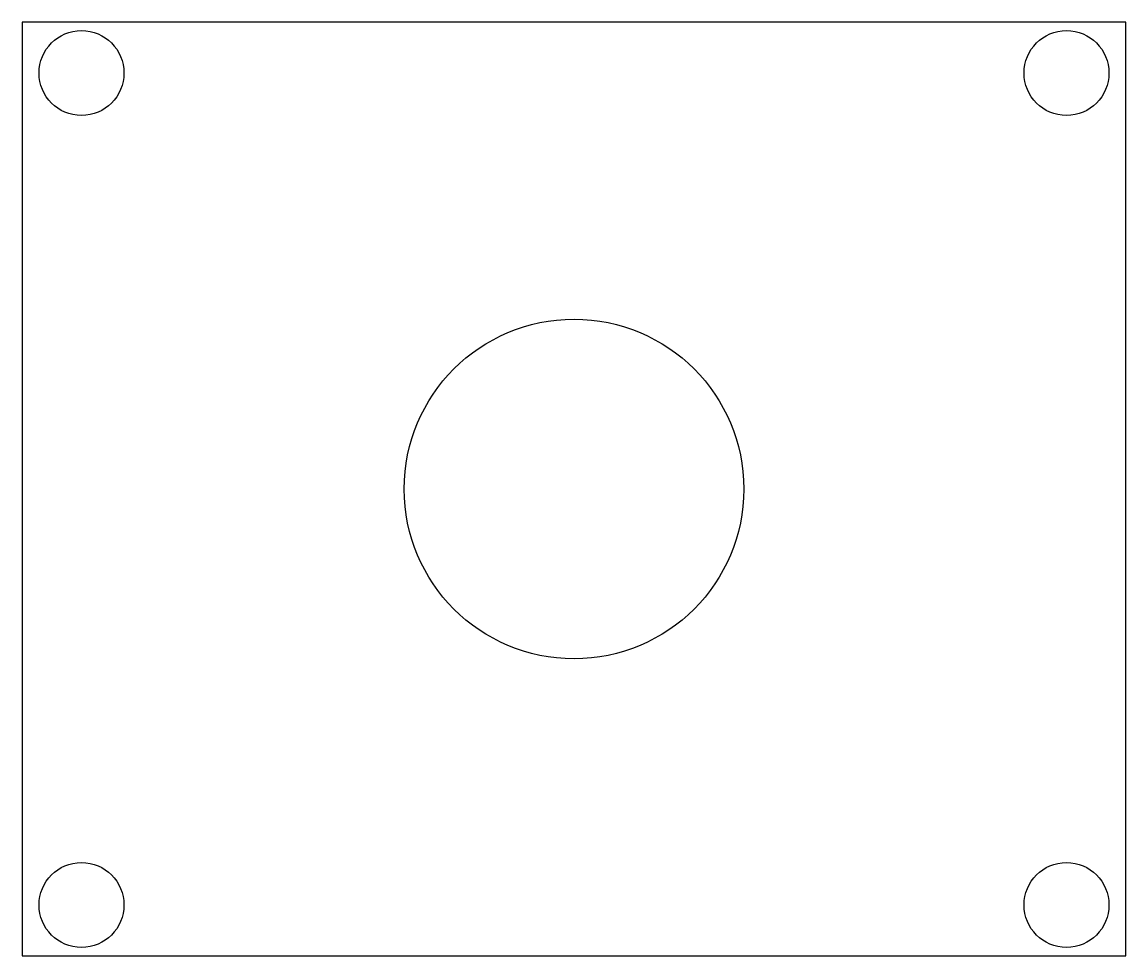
# Model space of a CAD drawing. Header units: millimetres. Extents: x -32.5 to 32.5, y -27.5 to 27.5.
import ezdxf

# ---------------------------------------------------------------- set-up
doc = ezdxf.new("R2010")
doc.units = ezdxf.units.MM

msp = doc.modelspace()

# ---------------------------------------------------------------- linework, layer by layer
at = {"color": 7, "linetype": 'Continuous', "lineweight": 25}
for p, q in [((-32.5, 27.5), (-32.5, -27.5)), ((32.5, 27.5), (-32.5, 27.5)), ((32.5, -27.5), (32.5, 27.5)), ((-32.5, -27.5), (32.5, -27.5))]:
    msp.add_line(p, q, dxfattribs=at)
for centre, radius in [((-29, 24.5), 2.5), ((29, 24.5), 2.5), ((0, 0), 10), ((-29, -24.5), 2.5), ((29, -24.5), 2.5)]:
    msp.add_circle(centre, radius, dxfattribs=at)

doc.saveas('drawing.dxf')
